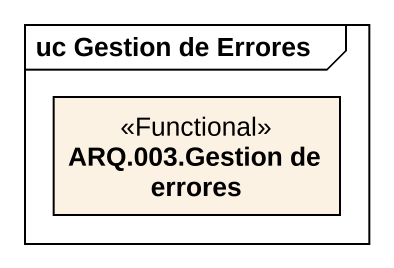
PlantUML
@startuml
mainframe uc Gestion de Errores
hide circle
hide empty members
class "ARQ.003.Gestion de errores" as ARQ_003_Gestion_de_errores <<Functional>>
@enduml
